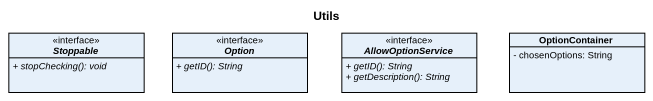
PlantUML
@startuml
title Utils
hide circle
hide empty members
skinparam classAttributeIconSize 0
interface Stoppable <<interface>> {
  {abstract} + stopChecking(): void
}
interface Option <<interface>> {
  {abstract} + getID(): String
}
interface AllowOptionService <<interface>> {
  {abstract} + getID(): String
  {abstract} + getDescription(): String
}
class OptionContainer {
  - chosenOptions: String
}
@enduml
